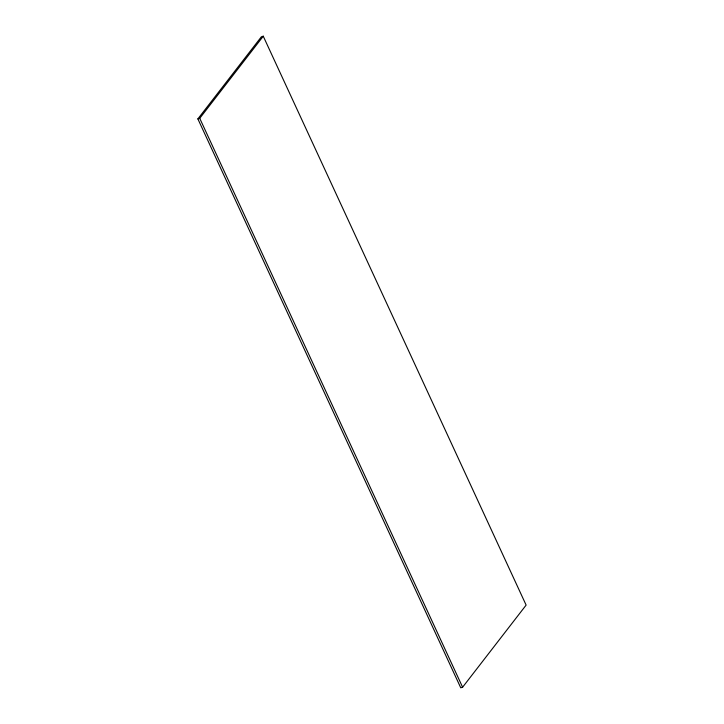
<?xml version="1.0" encoding="UTF-8"?>
<svg xmlns="http://www.w3.org/2000/svg" width="724" height="724" viewBox="0 0 724 724"><rect width="100%" height="100%" fill="white"/><g stroke="black" fill="none" stroke-linecap="round" stroke-linejoin="round"><path stroke-width="1.09" d="M197.878 118.899L261.391 36.779L263.255 36.2L526.122 605.101L462.609 687.221L460.745 687.8L197.878 118.899L199.733 118.32L263.255 36.2M199.733 118.32L462.609 687.221"/></g></svg>
